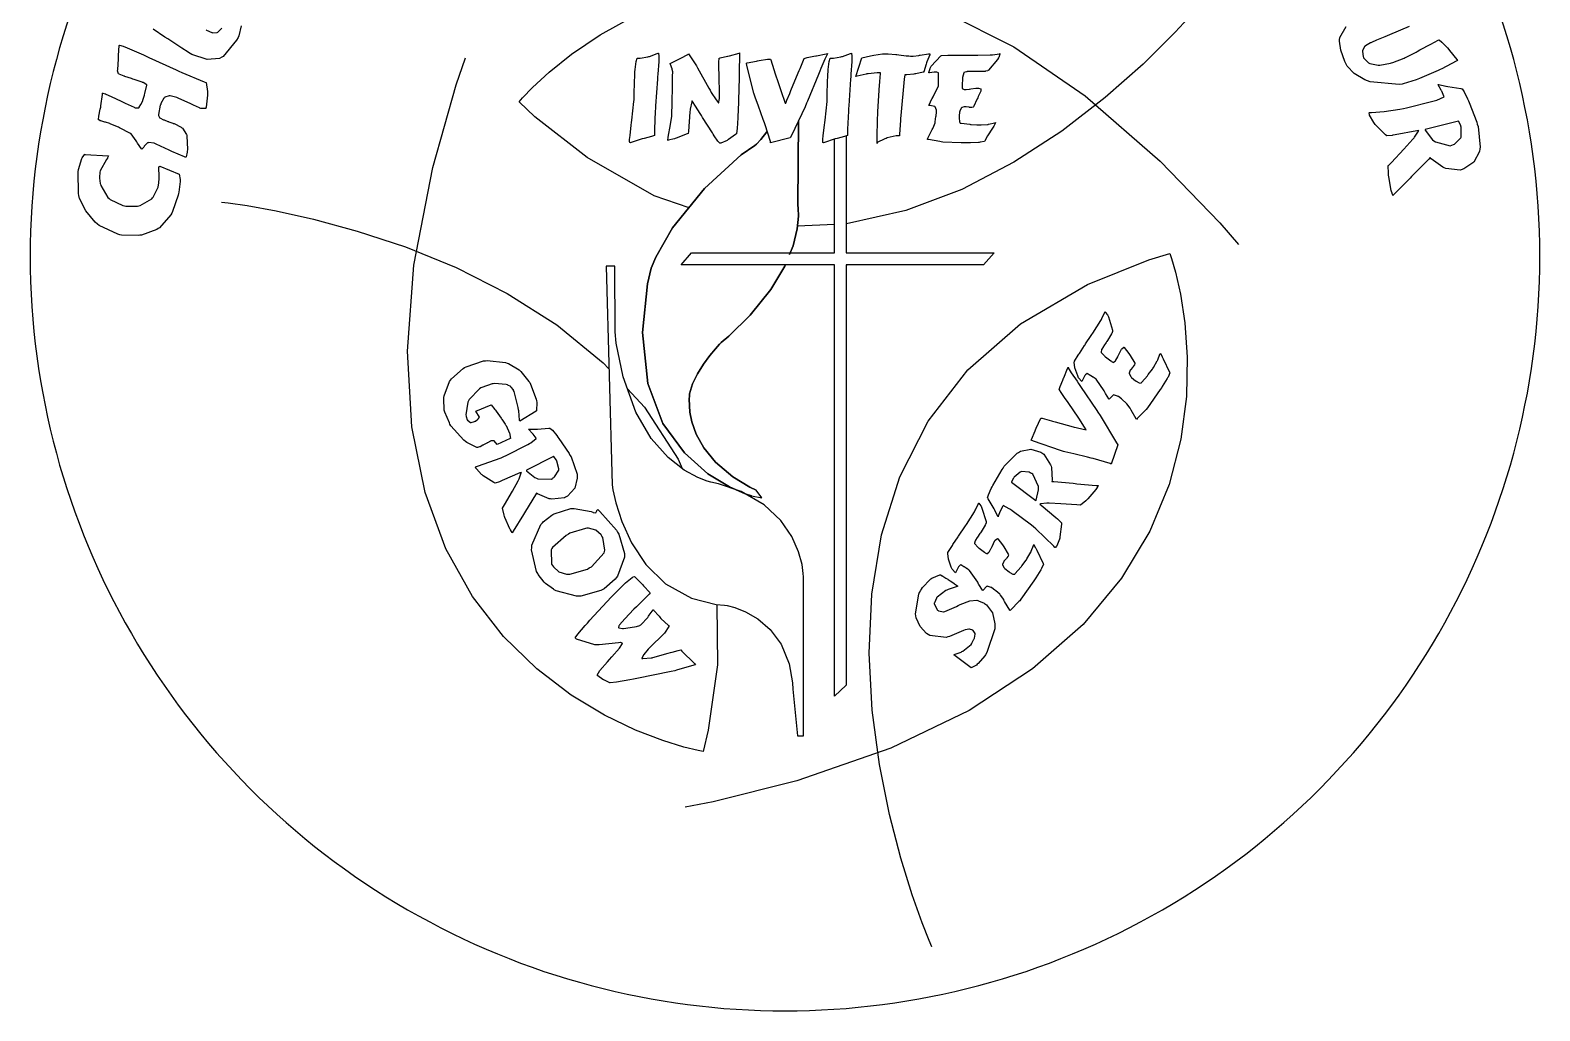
# Model space of a CAD drawing. Header units: millimetres. Extents: x 0.07 to 2.62, y 0.07 to 2.62.
# Drawn here: x 0.075 to 2.625, y 0.067 to 1.724 of the extents above; entities that cross this region are included whole.
import ezdxf

# ---------------------------------------------------------------- set-up
doc = ezdxf.new("R2010")
doc.units = ezdxf.units.MM

msp = doc.modelspace()

# ---------------------------------------------------------------- linework, layer by layer
msp.add_lwpolyline([(2.6249, 1.3417, 0.57735), (0.7122, 2.446, 0.57735), (0.7122, 0.2374, 0.57735)], format="xyb", close=True)
for points in [[(2.1121, 1.8406), (2.1121, 1.8406), (2.1052, 1.8315), (2.0852, 1.8063), (2.0529, 1.7682), (2.0091, 1.7206), (1.9547, 1.6668), (1.8906, 1.61), (1.8176, 1.5535), (1.7365, 1.5007), (1.6482, 1.4548), (1.5536, 1.4191), (1.4535, 1.3968), (1.4533, 1.3968)], [(1.1878, 1.4239), (1.1289, 1.444), (1.0154, 1.5086), (0.9273, 1.5774), (0.9007, 1.6031), (0.9007, 1.6031), (0.9064, 1.6096), (0.9233, 1.6272), (0.9511, 1.6528), (0.9892, 1.6834), (1.0374, 1.7162), (1.0952, 1.748), (1.1623, 1.776), (1.2382, 1.7971), (1.3225, 1.8084), (1.4149, 1.8069), (1.5149, 1.7895), (1.6221, 1.7535), (1.7363, 1.6956), (1.857, 1.613), (1.9837, 1.5027), (2.0846, 1.3983), (2.1161, 1.3616)], [(0.4309, 1.7313), (0.4273, 1.7143), (0.4257, 1.7114), (0.4233, 1.7071), (0.4003, 1.6795), (0.3981, 1.6783), (0.3946, 1.6764), (0.3734, 1.6746), (0.3479, 1.683), (0.3422, 1.6862), (0.3413, 1.6867), (0.3308, 1.6934), (0.312, 1.7058), (0.307, 1.7091), (0.302, 1.7124), (0.2823, 1.7257)], [(0.3717, 1.7244), (0.3727, 1.7239), (0.3812, 1.7201), (0.382, 1.7199), (0.3827, 1.7196), (0.3905, 1.7203), (0.3913, 1.7207), (0.3921, 1.7211), (0.3986, 1.7272)], [(2.4044, 1.73), (2.3709, 1.716), (2.3671, 1.7144), (2.3633, 1.7129), (2.3488, 1.7069), (2.3404, 1.7032), (2.3396, 1.7028), (2.3386, 1.7024), (2.3306, 1.6976), (2.33, 1.6971), (2.3294, 1.6967), (2.3254, 1.6899), (2.3253, 1.689), (2.3251, 1.6881), (2.3264, 1.6793), (2.3269, 1.6784), (2.3273, 1.6774), (2.3354, 1.6689), (2.3366, 1.6682), (2.3377, 1.6676), (2.3516, 1.6646), (2.3533, 1.6646), (2.3549, 1.6647), (2.3727, 1.668), (2.3746, 1.6686), (2.3765, 1.6692), (2.3957, 1.6768), (2.3977, 1.6777), (2.3991, 1.6784), (2.4158, 1.6871), (2.4178, 1.6881), (2.4223, 1.6906), (2.4408, 1.7005), (2.4531, 1.7069), (2.4546, 1.7076), (2.4548, 1.7078), (2.4595, 1.7038), (2.4688, 1.694), (2.4714, 1.6911), (2.4726, 1.6896), (2.4845, 1.6744), (2.4857, 1.6729), (2.4835, 1.6716), (2.4592, 1.6586), (2.4566, 1.6573), (2.4532, 1.6557), (2.4219, 1.6422), (2.419, 1.6411), (2.4162, 1.64), (2.3938, 1.6333), (2.3922, 1.633), (2.3873, 1.6321), (2.3385, 1.6365), (2.3337, 1.6383), (2.3291, 1.64), (2.311, 1.6505), (2.2993, 1.6634), (2.2978, 1.6663), (2.2957, 1.6708), (2.2886, 1.6902), (2.2864, 1.7055), (2.2867, 1.7079), (2.2872, 1.7119), (2.2979, 1.7302)], [(1.2347, 0.7531), (1.2355, 0.6515), (1.2201, 0.5408), (1.2113, 0.5048), (1.2113, 0.5048), (1.2028, 0.5065), (1.1791, 0.5123), (1.1431, 0.5235), (1.0974, 0.5411), (1.0449, 0.5663), (0.9883, 0.6003), (0.9305, 0.6443), (0.8741, 0.6994), (0.822, 0.7666), (0.777, 0.8473), (0.7417, 0.9425), (0.7191, 1.0534), (0.7119, 1.1812), (0.7228, 1.327), (0.7546, 1.492), (0.7942, 1.6317), (0.8101, 1.6773)], [(1.2929, 0.9371), (1.2929, 0.9371), (1.2825, 0.9405), (1.2557, 0.9522), (1.2192, 0.9744), (1.1797, 1.0094), (1.1436, 1.0594), (1.1178, 1.1266), (1.1089, 1.2132), (1.1172, 1.2951), (1.1235, 1.3215), (1.1235, 1.3215), (1.1316, 1.3406), (1.1597, 1.3897), (1.2135, 1.4566), (1.2757, 1.5131), (1.2986, 1.529), (1.2986, 1.529), (1.3014, 1.5316), (1.3089, 1.5395), (1.3193, 1.5522), (1.3197, 1.5529), (1.3193, 1.5522), (1.3089, 1.5395), (1.3014, 1.5316), (1.2986, 1.529), (1.2986, 1.529), (1.2757, 1.5131), (1.2135, 1.4566), (1.1597, 1.3897), (1.1316, 1.3406), (1.1235, 1.3215), (1.1235, 1.3215), (1.1172, 1.2951), (1.1089, 1.2132), (1.1178, 1.1266), (1.1436, 1.0594), (1.1797, 1.0094), (1.2192, 0.9744), (1.2557, 0.9522), (1.2825, 0.9405), (1.2929, 0.9371), (1.2929, 0.9371), (1.3104, 0.9338), (1.3008, 0.9466), (1.2905, 0.9515), (1.2615, 0.9693), (1.2326, 0.9936), (1.2125, 1.0181), (1.1997, 1.0413), (1.1924, 1.0619), (1.1892, 1.0783), (1.1884, 1.0892), (1.1885, 1.0931), (1.1885, 1.0931), (1.1877, 1.097), (1.1886, 1.1091), (1.1936, 1.1261), (1.202, 1.1432), (1.2123, 1.1596), (1.2229, 1.174), (1.2324, 1.1855), (1.2392, 1.1932), (1.2418, 1.1959), (1.2418, 1.1959), (1.2547, 1.2067), (1.2909, 1.2423), (1.326, 1.2856), (1.3493, 1.325), (1.3504, 1.3276), (1.3493, 1.325), (1.326, 1.2856), (1.2909, 1.2423), (1.2547, 1.2067), (1.2418, 1.1959), (1.2418, 1.1959), (1.2392, 1.1932), (1.2324, 1.1855), (1.2229, 1.174), (1.2123, 1.1596), (1.202, 1.1432), (1.1936, 1.1261), (1.1886, 1.1091), (1.1877, 1.097), (1.1885, 1.0931), (1.1885, 1.0931), (1.1884, 1.0892), (1.1892, 1.0783), (1.1924, 1.0619), (1.1997, 1.0413), (1.2125, 1.0181), (1.2326, 0.9936), (1.2615, 0.9693), (1.2905, 0.9515), (1.3008, 0.9466)], [(1.4556, 1.3271), (1.4533, 1.3272), (1.4533, 0.6169), (1.4335, 0.5986), (1.4335, 1.3277), (1.433, 1.3276), (1.1741, 1.3276), (1.1919, 1.3474), (1.433, 1.3474), (1.4335, 1.3474), (1.4335, 1.5398)], [(1.4533, 1.5453), (1.4533, 1.3474), (1.4537, 1.3474), (1.7029, 1.3474), (1.6851, 1.3276), (1.4536, 1.3272), (1.4533, 1.3272)], [(0.3978, 1.4334), (0.3978, 1.4334), (0.4091, 1.4321), (0.441, 1.4274), (0.4902, 1.4186), (0.5533, 1.4046), (0.6272, 1.3845), (0.7085, 1.3576), (0.794, 1.3228), (0.8803, 1.2792), (0.9644, 1.2259), (1.0428, 1.162), (1.0524, 1.1515)], [(1.4335, 1.3958), (1.3706, 1.3925)], [(1.5979, 0.1749), (1.5979, 0.1749), (1.5934, 0.1854), (1.5815, 0.2155), (1.5648, 0.2626), (1.5456, 0.3245), (1.5262, 0.3986), (1.5092, 0.4827), (1.497, 0.5745), (1.4919, 0.6713), (1.4964, 0.771), (1.5129, 0.8711), (1.5439, 0.9691), (1.5917, 1.0629), (1.6588, 1.1499), (1.7476, 1.2278), (1.8605, 1.2941), (1.9643, 1.3361), (2, 1.3465), (2, 1.3465), (2.0027, 1.3383), (2.0094, 1.3148), (2.0177, 1.2779), (2.025, 1.2294), (2.0293, 1.1712), (2.0278, 1.105), (2.0184, 1.0327), (1.9986, 0.9562), (1.9661, 0.8772), (1.9184, 0.7978), (1.8532, 0.7195), (1.7681, 0.6443), (1.6607, 0.574), (1.5287, 0.5105), (1.3695, 0.4555), (1.2285, 0.42), (1.181, 0.4109)], [(1.0834, 1.1178), (1.1122, 1.0866), (1.1695, 0.9987), (1.176, 0.9831)]]:
    msp.add_lwpolyline(points)
for points in [[(0.2252, 1.6984), (0.2252, 1.6985), (0.2314, 1.697), (0.2326, 1.6966), (0.2345, 1.6959), (0.2662, 1.6821), (0.2706, 1.6801), (0.2749, 1.6781), (0.3211, 1.657), (0.3259, 1.6547), (0.3308, 1.6525), (0.3685, 1.6365), (0.3712, 1.6355), (0.3716, 1.6354), (0.3739, 1.6201), (0.3739, 1.6172), (0.374, 1.6143), (0.3719, 1.5936), (0.3715, 1.5924), (0.3713, 1.5918), (0.3628, 1.5917), (0.3614, 1.5922), (0.3607, 1.5925), (0.3505, 1.5971), (0.3491, 1.5978), (0.346, 1.5994), (0.3248, 1.6092), (0.3237, 1.6095), (0.3224, 1.6101), (0.311, 1.6131), (0.3101, 1.6132), (0.3092, 1.6133), (0.3018, 1.6106), (0.3012, 1.6099), (0.3006, 1.6092), (0.2954, 1.5998), (0.295, 1.5986), (0.2944, 1.5971), (0.2912, 1.5817), (0.2912, 1.5801), (0.2911, 1.5797), (0.2929, 1.5762), (0.2933, 1.5759), (0.2936, 1.5757), (0.2997, 1.5727), (0.3006, 1.5723), (0.301, 1.5722), (0.3072, 1.5699), (0.3081, 1.5695), (0.309, 1.5692), (0.3158, 1.5667), (0.3163, 1.5665), (0.3178, 1.566), (0.3296, 1.5599), (0.3305, 1.5592), (0.3316, 1.5584), (0.3386, 1.5478), (0.339, 1.5465), (0.3393, 1.5453), (0.3401, 1.5223), (0.34, 1.519), (0.3397, 1.5181), (0.3379, 1.5097), (0.3377, 1.5089), (0.3355, 1.5097), (0.3137, 1.519), (0.3116, 1.52), (0.3094, 1.521), (0.2875, 1.5316), (0.2852, 1.5326), (0.284, 1.5331), (0.2744, 1.534), (0.2737, 1.5338), (0.273, 1.5335), (0.2674, 1.5282), (0.267, 1.5273), (0.2667, 1.5265), (0.2633, 1.523), (0.2631, 1.5231), (0.2627, 1.5232), (0.2559, 1.5333), (0.2549, 1.5351), (0.2538, 1.537), (0.2453, 1.5486), (0.2446, 1.549), (0.2428, 1.55), (0.2267, 1.5584), (0.2252, 1.5591), (0.2237, 1.5598), (0.2108, 1.5654), (0.2096, 1.5658), (0.2089, 1.5661), (0.2019, 1.5683), (0.2013, 1.5685), (0.2006, 1.5686), (0.1939, 1.5706), (0.1932, 1.5708), (0.1929, 1.571), (0.1903, 1.5725), (0.1901, 1.5727), (0.1899, 1.5729), (0.1905, 1.5784), (0.1929, 1.5905), (0.1937, 1.5938), (0.1941, 1.5959), (0.1965, 1.6151), (0.1965, 1.6169), (0.1964, 1.617), (0.197, 1.6174), (0.1971, 1.6174), (0.1974, 1.6175), (0.2015, 1.6166), (0.202, 1.6164), (0.2026, 1.6161), (0.2115, 1.612), (0.2283, 1.6038), (0.2329, 1.6016), (0.235, 1.6006), (0.25, 1.5937), (0.2509, 1.5934), (0.2519, 1.593), (0.2583, 1.593), (0.2586, 1.5933), (0.2588, 1.5937), (0.2616, 1.5982), (0.262, 1.5987), (0.2622, 1.5993), (0.2646, 1.6045), (0.2648, 1.605), (0.2651, 1.6059), (0.2675, 1.6139), (0.2677, 1.6147), (0.2682, 1.6172), (0.2716, 1.6313), (0.2717, 1.6316), (0.2718, 1.6318), (0.2656, 1.6353), (0.2643, 1.6358), (0.2636, 1.6361), (0.25, 1.6408), (0.2479, 1.6414), (0.2458, 1.6421), (0.2344, 1.6459), (0.2341, 1.646), (0.2331, 1.6464), (0.2251, 1.6498), (0.2246, 1.6501), (0.224, 1.6504), (0.2221, 1.6553), (0.2223, 1.656), (0.2224, 1.6567), (0.2236, 1.6753), (0.2237, 1.6783), (0.2237, 1.6814), (0.225, 1.6981)], [(1.1356, 1.6854), (1.1356, 1.6854), (1.136, 1.685), (1.136, 1.6848), (1.136, 1.6846), (1.1364, 1.6806), (1.1364, 1.6792), (1.1364, 1.6708), (1.1348, 1.6497), (1.1345, 1.6454), (1.1342, 1.6411), (1.1312, 1.5963), (1.1309, 1.5917), (1.1306, 1.587), (1.1292, 1.5567), (1.1292, 1.5465), (1.1292, 1.546), (1.124, 1.5444), (1.1119, 1.541), (1.1084, 1.5401), (1.1065, 1.5397), (1.09, 1.5344), (1.0886, 1.5337), (1.0885, 1.5337), (1.0876, 1.5339), (1.0876, 1.534), (1.0875, 1.5341), (1.0872, 1.536), (1.0872, 1.5366), (1.0872, 1.539), (1.088, 1.5459), (1.0901, 1.5632), (1.0906, 1.568), (1.0911, 1.5719), (1.0945, 1.6036), (1.0947, 1.6061), (1.0947, 1.6179), (1.096, 1.6495), (1.0963, 1.6534), (1.0965, 1.6573), (1.0981, 1.6708), (1.0999, 1.6767), (1.1005, 1.6767), (1.1053, 1.6767), (1.1179, 1.6789), (1.1195, 1.6793), (1.1206, 1.6796), (1.134, 1.6847)], [(1.273, 1.6855), (1.2729, 1.6826), (1.2724, 1.6535), (1.2724, 1.6506), (1.2722, 1.6441), (1.2705, 1.5859), (1.2703, 1.5808), (1.2701, 1.5757), (1.269, 1.5576), (1.2679, 1.5492), (1.2676, 1.5489), (1.2662, 1.5479), (1.2543, 1.5392), (1.2534, 1.5386), (1.2521, 1.5378), (1.2411, 1.533), (1.2402, 1.5329), (1.2399, 1.5329), (1.2364, 1.5366), (1.2302, 1.5456), (1.2285, 1.5481), (1.227, 1.5504), (1.2103, 1.5766), (1.2085, 1.5796), (1.2065, 1.5829), (1.1985, 1.5957), (1.1934, 1.6036), (1.1928, 1.6044), (1.1925, 1.6031), (1.1896, 1.5906), (1.1893, 1.5893), (1.189, 1.586), (1.1865, 1.5527), (1.1863, 1.5493), (1.1844, 1.5486), (1.1661, 1.5414), (1.1642, 1.5407), (1.1631, 1.5404), (1.1526, 1.5379), (1.1516, 1.5376), (1.1526, 1.5431), (1.1565, 1.5646), (1.1585, 1.5785), (1.1587, 1.5801), (1.1588, 1.5817), (1.1593, 1.6), (1.1595, 1.6303), (1.1595, 1.6404), (1.1595, 1.6422), (1.1596, 1.6471), (1.1597, 1.6475), (1.1597, 1.6479), (1.1601, 1.6518), (1.1601, 1.6521), (1.1601, 1.6536), (1.1593, 1.6574), (1.1591, 1.6579), (1.159, 1.6585), (1.1562, 1.6662), (1.1557, 1.6672), (1.1557, 1.6674), (1.1679, 1.6737), (1.1704, 1.6748), (1.1728, 1.6759), (1.1866, 1.6835), (1.1869, 1.6839), (1.2001, 1.6637), (1.2019, 1.6603), (1.2212, 1.6259), (1.2231, 1.6225), (1.2252, 1.6189), (1.2332, 1.6062), (1.2376, 1.6012), (1.238, 1.6013), (1.2381, 1.6013), (1.2387, 1.6069), (1.2388, 1.608), (1.2388, 1.6091), (1.239, 1.6148), (1.239, 1.6167), (1.239, 1.6234), (1.2386, 1.6402), (1.2386, 1.6433), (1.2385, 1.6464), (1.2382, 1.6625), (1.2382, 1.6678), (1.2382, 1.6701), (1.2386, 1.6767), (1.2388, 1.6767), (1.2404, 1.6771), (1.2524, 1.68), (1.2532, 1.6803), (1.256, 1.6809), (1.2724, 1.6853)], [(1.4217, 1.6846), (1.4213, 1.6839), (1.4171, 1.6749), (1.4105, 1.659), (1.4088, 1.6547), (1.4064, 1.649), (1.3877, 1.604), (1.3863, 1.6006), (1.3837, 1.5947), (1.3605, 1.5459), (1.3585, 1.5421), (1.3253, 1.5338), (1.325, 1.5356), (1.3164, 1.5638), (1.315, 1.5676), (1.3129, 1.5733), (1.3048, 1.5958), (1.2995, 1.6107), (1.2989, 1.6125), (1.2973, 1.6175), (1.2853, 1.6641), (1.2845, 1.6684), (1.286, 1.6688), (1.3015, 1.6718), (1.3031, 1.6721), (1.3062, 1.6727), (1.3203, 1.6752), (1.3251, 1.6752), (1.3256, 1.6736), (1.3307, 1.6577), (1.3313, 1.6561), (1.3327, 1.6517), (1.3386, 1.6339), (1.3427, 1.6218), (1.3432, 1.6202), (1.3443, 1.617), (1.3483, 1.6057), (1.3499, 1.6009), (1.3504, 1.6009), (1.351, 1.6009), (1.3529, 1.6057), (1.3577, 1.6169), (1.3591, 1.6201), (1.3598, 1.6219), (1.3722, 1.6519), (1.3739, 1.6561), (1.3752, 1.6593), (1.3798, 1.6706), (1.382, 1.6759), (1.3822, 1.6761), (1.3822, 1.6763), (1.3872, 1.6776), (1.3986, 1.68), (1.4019, 1.6807), (1.403, 1.6809), (1.4195, 1.6841)], [(1.4619, 1.6854), (1.4619, 1.6854), (1.4623, 1.685), (1.4623, 1.6848), (1.4623, 1.6846), (1.4627, 1.6806), (1.4627, 1.6792), (1.4627, 1.6708), (1.4612, 1.6497), (1.4609, 1.6454), (1.4605, 1.6411), (1.4575, 1.5963), (1.4572, 1.5917), (1.4569, 1.587), (1.4555, 1.5567), (1.4555, 1.5465), (1.4555, 1.546), (1.4503, 1.5444), (1.4381, 1.541), (1.4347, 1.5401), (1.4328, 1.5397), (1.4163, 1.5344), (1.4149, 1.5337), (1.4148, 1.5337), (1.4139, 1.5339), (1.4139, 1.534), (1.4138, 1.5341), (1.4135, 1.536), (1.4135, 1.5366), (1.4135, 1.539), (1.4143, 1.5459), (1.4164, 1.5632), (1.4169, 1.568), (1.4174, 1.5719), (1.4208, 1.6036), (1.421, 1.6061), (1.421, 1.6179), (1.4223, 1.6495), (1.4226, 1.6534), (1.4228, 1.6573), (1.4244, 1.6708), (1.4262, 1.6767), (1.4268, 1.6767), (1.4316, 1.6767), (1.4442, 1.6789), (1.4458, 1.6793), (1.4469, 1.6796), (1.4603, 1.6847)], [(1.5946, 1.683), (1.5942, 1.6825), (1.5895, 1.6707), (1.589, 1.6688), (1.5882, 1.6665), (1.5841, 1.6536), (1.5841, 1.6533), (1.5832, 1.6531), (1.5706, 1.6504), (1.5689, 1.6501), (1.5672, 1.6498), (1.5557, 1.6483), (1.5519, 1.6483), (1.5512, 1.6411), (1.5455, 1.5799), (1.5451, 1.5749), (1.5449, 1.5721), (1.5434, 1.5478), (1.5433, 1.5457), (1.5376, 1.5457), (1.5226, 1.5419), (1.5208, 1.5411), (1.5183, 1.5401), (1.5056, 1.5342), (1.5056, 1.5322), (1.5056, 1.5475), (1.5068, 1.5885), (1.507, 1.5932), (1.5071, 1.5956), (1.5095, 1.6313), (1.5099, 1.6361), (1.5099, 1.6374), (1.5108, 1.6508), (1.5109, 1.6521), (1.5052, 1.6521), (1.4901, 1.6504), (1.4881, 1.6501), (1.4868, 1.6499), (1.4714, 1.6464), (1.4695, 1.6459), (1.4796, 1.6773), (1.4796, 1.6775), (1.4941, 1.6808), (1.4969, 1.6813), (1.4997, 1.6818), (1.5143, 1.684), (1.5191, 1.684), (1.5241, 1.684), (1.5371, 1.683), (1.5389, 1.6828), (1.5421, 1.6825), (1.5547, 1.6806), (1.5589, 1.6806), (1.5591, 1.6806), (1.562, 1.6803), (1.563, 1.6803), (1.5665, 1.6803), (1.5756, 1.6813), (1.5769, 1.6815), (1.5782, 1.6817), (1.5919, 1.6838), (1.5933, 1.684), (1.5936, 1.684), (1.5945, 1.6839), (1.5946, 1.6839), (1.5946, 1.6838), (1.5946, 1.6831)], [(1.7126, 1.6843), (1.7125, 1.6837), (1.7107, 1.6781), (1.7106, 1.6775), (1.7087, 1.6746), (1.6938, 1.6564), (1.6926, 1.6556), (1.6924, 1.6555), (1.6886, 1.6545), (1.688, 1.6544), (1.6874, 1.6543), (1.682, 1.654), (1.6803, 1.654), (1.6716, 1.654), (1.663, 1.654), (1.6614, 1.654), (1.6573, 1.6539), (1.6567, 1.6538), (1.6562, 1.6538), (1.6521, 1.6523), (1.6519, 1.652), (1.6516, 1.6518), (1.6498, 1.644), (1.6496, 1.6426), (1.6494, 1.6414), (1.6488, 1.6321), (1.6488, 1.6291), (1.6488, 1.6258), (1.6488, 1.6255), (1.6526, 1.6239), (1.654, 1.6239), (1.6559, 1.6239), (1.661, 1.6244), (1.6616, 1.6244), (1.6638, 1.6248), (1.6724, 1.6262), (1.6753, 1.6262), (1.6765, 1.6262), (1.6803, 1.6248), (1.6803, 1.6243), (1.6803, 1.6207), (1.6762, 1.6117), (1.6754, 1.6097), (1.6745, 1.6077), (1.668, 1.5947), (1.6675, 1.594), (1.6674, 1.5939), (1.6655, 1.5932), (1.6649, 1.5932), (1.664, 1.5932), (1.6618, 1.5934), (1.6616, 1.5934), (1.6606, 1.5936), (1.6557, 1.5942), (1.6541, 1.5942), (1.6526, 1.5942), (1.6486, 1.5932), (1.6482, 1.593), (1.6478, 1.5928), (1.645, 1.5876), (1.6449, 1.5867), (1.6447, 1.5859), (1.6439, 1.5787), (1.6439, 1.5762), (1.6439, 1.5745), (1.6443, 1.57), (1.6444, 1.5695), (1.6445, 1.5691), (1.6455, 1.567), (1.6459, 1.567), (1.6475, 1.5667), (1.6618, 1.5649), (1.6631, 1.5647), (1.6644, 1.5646), (1.674, 1.564), (1.6772, 1.564), (1.6811, 1.564), (1.6919, 1.5647), (1.6929, 1.5648), (1.6937, 1.5649), (1.7042, 1.5674), (1.7054, 1.5677), (1.7051, 1.5672), (1.7025, 1.562), (1.7023, 1.5615), (1.7002, 1.5583), (1.6921, 1.5456), (1.6873, 1.5369), (1.6869, 1.5358), (1.6868, 1.5357), (1.6793, 1.5345), (1.6779, 1.5344), (1.6765, 1.5343), (1.6631, 1.5337), (1.6587, 1.5337), (1.6473, 1.5337), (1.6166, 1.535), (1.6133, 1.5352), (1.6114, 1.5356), (1.5921, 1.5392), (1.5902, 1.5395), (1.5905, 1.5404), (1.5982, 1.5559), (1.5996, 1.558), (1.6001, 1.5589), (1.6033, 1.5676), (1.6035, 1.5684), (1.6036, 1.5693), (1.6048, 1.5781), (1.6049, 1.5789), (1.605, 1.5798), (1.6055, 1.5851), (1.6055, 1.5869), (1.6055, 1.5889), (1.6033, 1.5945), (1.6029, 1.5948), (1.6024, 1.5951), (1.5951, 1.5965), (1.5927, 1.5965), (1.5932, 1.5976), (1.598, 1.6077), (1.5985, 1.6087), (1.6003, 1.6113), (1.6092, 1.6297), (1.6092, 1.6358), (1.6092, 1.6403), (1.6092, 1.6456), (1.6092, 1.6518), (1.6092, 1.6521), (1.606, 1.653), (1.6049, 1.653), (1.6018, 1.653), (1.5938, 1.652), (1.5925, 1.6518), (1.5927, 1.6525), (1.5948, 1.6593), (1.595, 1.66), (1.5969, 1.6631), (1.6128, 1.6808), (1.6141, 1.6812), (1.6142, 1.6813), (1.625, 1.6816), (1.6287, 1.6816), (1.6475, 1.6816), (1.6681, 1.6816), (1.6756, 1.6816), (1.6964, 1.6821), (1.6983, 1.6821), (1.7001, 1.6822), (1.7121, 1.684)], [(2.3768, 1.4446), (2.3767, 1.4449), (2.3756, 1.4478), (2.3755, 1.4481), (2.3754, 1.4485), (2.3746, 1.4511), (2.3745, 1.4513), (2.3739, 1.4533), (2.3697, 1.4763), (2.3694, 1.4789), (2.3692, 1.4815), (2.3689, 1.4951), (2.369, 1.4952), (2.3742, 1.5005), (2.3954, 1.523), (2.4105, 1.5397), (2.4126, 1.5422), (2.4132, 1.5432), (2.4198, 1.5533), (2.4205, 1.5542), (2.4172, 1.5537), (2.3808, 1.5472), (2.3768, 1.5464), (2.3752, 1.5461), (2.3665, 1.5452), (2.3663, 1.5453), (2.3641, 1.5471), (2.3468, 1.5647), (2.3454, 1.5665), (2.3444, 1.5679), (2.3374, 1.5804), (2.3371, 1.5814), (2.337, 1.5817), (2.3365, 1.5836), (2.3365, 1.5841), (2.3365, 1.5844), (2.337, 1.5851), (2.3372, 1.5851), (2.3407, 1.5851), (2.3621, 1.5866), (2.3885, 1.5907), (2.3945, 1.5918), (2.3995, 1.5928), (2.4444, 1.6038), (2.4484, 1.605), (2.4509, 1.6058), (2.4633, 1.6111), (2.4632, 1.6113), (2.4629, 1.6122), (2.4592, 1.6207), (2.4588, 1.6216), (2.4583, 1.6224), (2.4533, 1.6314), (2.4528, 1.6323), (2.4542, 1.632), (2.4659, 1.6294), (2.4668, 1.6292), (2.4696, 1.6286), (2.4916, 1.6252), (2.4932, 1.6251), (2.4936, 1.625), (2.4971, 1.6197), (2.5029, 1.608), (2.5044, 1.6048), (2.5058, 1.6015), (2.5183, 1.5687), (2.5193, 1.5654), (2.5205, 1.5614), (2.5243, 1.5262), (2.5238, 1.5232), (2.523, 1.5187), (2.5136, 1.501), (2.4968, 1.4894), (2.4923, 1.488), (2.4901, 1.4873), (2.4661, 1.4902), (2.4634, 1.4914), (2.4611, 1.4924), (2.4415, 1.5068), (2.4398, 1.5087), (2.4372, 1.5061), (2.4109, 1.4794), (2.4083, 1.4767), (2.4057, 1.4741), (2.3794, 1.4473)], [(1.3723, 1.5707), (1.3712, 1.4281), (1.3712, 1.4281), (1.3718, 1.4234), (1.3723, 1.4096), (1.3702, 1.388), (1.3634, 1.3595), (1.3574, 1.345), (1.3634, 1.3595), (1.3702, 1.388), (1.3723, 1.4096), (1.3718, 1.4234), (1.3712, 1.4281), (1.3712, 1.4281)], [(2.4793, 1.5307), (2.4809, 1.5315), (2.4914, 1.542), (2.4919, 1.5433), (2.4923, 1.5447), (2.4919, 1.5598), (2.4914, 1.5615), (2.4912, 1.5623), (2.4881, 1.5695), (2.4877, 1.5701), (2.431, 1.5563), (2.431, 1.5548), (2.4436, 1.5389), (2.446, 1.5371), (2.4487, 1.5351), (2.4737, 1.5287), (2.476, 1.5294), (2.4764, 1.5295), (2.4791, 1.5306)], [(0.2938, 1.4941), (0.3262, 1.4805), (0.3265, 1.4804), (0.3277, 1.4716), (0.3277, 1.4698), (0.3277, 1.4682), (0.3256, 1.45), (0.3252, 1.448), (0.3245, 1.4449), (0.3151, 1.4174), (0.3139, 1.415), (0.3123, 1.4121), (0.2929, 1.3901), (0.2906, 1.3886), (0.2883, 1.3872), (0.2626, 1.3778), (0.2598, 1.3773), (0.257, 1.3769), (0.2288, 1.3777), (0.226, 1.3783), (0.2224, 1.3791), (0.191, 1.394), (0.1884, 1.3963), (0.1843, 1.3997), (0.1683, 1.4185), (0.1581, 1.4397), (0.1569, 1.4443), (0.156, 1.4479), (0.1555, 1.4847), (0.1564, 1.4885), (0.1567, 1.4903), (0.1614, 1.5057), (0.162, 1.5069), (0.1625, 1.5081), (0.1668, 1.5142), (0.1671, 1.5141), (0.2068, 1.5118), (0.2066, 1.5115), (0.2054, 1.5081), (0.2052, 1.5077), (0.2035, 1.5057), (0.1929, 1.4861), (0.1925, 1.4842), (0.1923, 1.4833), (0.1915, 1.4753), (0.1916, 1.4746), (0.1916, 1.4738), (0.193, 1.4647), (0.1932, 1.4636), (0.1938, 1.4612), (0.206, 1.4413), (0.2079, 1.4397), (0.2097, 1.4381), (0.2313, 1.4274), (0.2338, 1.4269), (0.2359, 1.4264), (0.2559, 1.4266), (0.2579, 1.4271), (0.2603, 1.4277), (0.2799, 1.4388), (0.2814, 1.4404), (0.2825, 1.4418), (0.2905, 1.4586), (0.2909, 1.4605), (0.2911, 1.4617), (0.2924, 1.4723), (0.2924, 1.4758), (0.2923, 1.4772), (0.2921, 1.4913), (0.292, 1.4928), (0.2921, 1.4931), (0.2935, 1.4942)], [(1.0477, 1.3249), (1.0576, 0.9553), (1.0576, 0.9553), (1.059, 0.947), (1.064, 0.925), (1.0741, 0.8937), (1.0906, 0.8575), (1.1148, 0.8209), (1.1481, 0.7882), (1.1918, 0.7639), (1.2334, 0.7531), (1.2474, 0.7523), (1.2474, 0.7523), (1.2522, 0.7514), (1.265, 0.748), (1.283, 0.7409), (1.3039, 0.729), (1.3249, 0.7112), (1.3435, 0.6862), (1.357, 0.653), (1.3626, 0.6211), (1.3629, 0.6104), (1.3711, 0.5312), (1.3811, 0.5312), (1.3811, 0.8002), (1.3811, 0.8002), (1.3807, 0.8057), (1.3786, 0.8207), (1.3727, 0.8424), (1.3613, 0.8682), (1.3426, 0.8955), (1.3147, 0.9217), (1.2759, 0.9441), (1.2374, 0.9575), (1.2243, 0.9602), (1.2243, 0.9602), (1.2182, 0.9618), (1.2022, 0.9679), (1.1792, 0.9806), (1.1521, 1.0019), (1.1238, 1.0339), (1.0975, 1.0786), (1.0761, 1.1381), (1.0645, 1.1951), (1.0626, 1.2143), (1.0622, 1.325)], [(1.0477, 1.3249), (1.0576, 0.9553), (1.0576, 0.9553), (1.059, 0.947), (1.064, 0.925), (1.0741, 0.8937), (1.0906, 0.8575), (1.1148, 0.8209), (1.1481, 0.7882), (1.1918, 0.7639), (1.2334, 0.7531), (1.2474, 0.7523), (1.2474, 0.7523), (1.2522, 0.7514), (1.265, 0.748), (1.283, 0.7409), (1.3039, 0.729), (1.3249, 0.7112), (1.3435, 0.6862), (1.357, 0.653), (1.3626, 0.6211), (1.3629, 0.6104), (1.3711, 0.5312), (1.3811, 0.5312), (1.3811, 0.8002), (1.3811, 0.8002), (1.3807, 0.8057), (1.3786, 0.8207), (1.3727, 0.8424), (1.3613, 0.8682), (1.3426, 0.8955), (1.3147, 0.9217), (1.2759, 0.9441), (1.2374, 0.9575), (1.2243, 0.9602), (1.2243, 0.9602), (1.2182, 0.9618), (1.2022, 0.9679), (1.1792, 0.9806), (1.1521, 1.0019), (1.1238, 1.0339), (1.0975, 1.0786), (1.0761, 1.1381), (1.0645, 1.1951), (1.0626, 1.2143), (1.0622, 1.325)], [(1.4534, 1.3252)], [(1.8903, 1.2481), (1.8907, 1.2476), (1.8944, 1.2431), (1.8948, 1.2427), (1.8961, 1.2396), (1.9031, 1.217), (1.9032, 1.2156), (1.9032, 1.2145), (1.9019, 1.2116), (1.9016, 1.2111), (1.9014, 1.2106), (1.8981, 1.205), (1.8977, 1.2044), (1.8975, 1.2041), (1.8935, 1.198), (1.893, 1.1972), (1.8924, 1.1964), (1.8884, 1.1903), (1.8882, 1.19), (1.8879, 1.1896), (1.8852, 1.1851), (1.8849, 1.1846), (1.8846, 1.1842), (1.8836, 1.18), (1.8837, 1.1796), (1.8838, 1.1793), (1.8893, 1.1734), (1.8902, 1.1726), (1.8913, 1.1717), (1.9003, 1.1649), (1.9012, 1.1644), (1.9015, 1.1642), (1.9038, 1.1627), (1.9039, 1.1626), (1.9041, 1.1625), (1.9078, 1.1652), (1.9083, 1.1659), (1.9087, 1.1664), (1.9118, 1.172), (1.9121, 1.1726), (1.9131, 1.1746), (1.9181, 1.1849), (1.9182, 1.185), (1.9186, 1.1857), (1.9222, 1.1883), (1.9225, 1.1881), (1.9228, 1.1879), (1.9307, 1.1777), (1.932, 1.1759), (1.9331, 1.1741), (1.9405, 1.1614), (1.9408, 1.1607), (1.9408, 1.1606), (1.9401, 1.1583), (1.94, 1.158), (1.9398, 1.1577), (1.9381, 1.1556), (1.938, 1.1554), (1.9373, 1.1546), (1.9333, 1.1499), (1.9332, 1.1497), (1.9328, 1.1492), (1.931, 1.1444), (1.9309, 1.144), (1.9309, 1.1436), (1.9337, 1.1384), (1.9343, 1.1378), (1.9349, 1.1372), (1.9418, 1.1316), (1.9426, 1.1311), (1.9431, 1.1308), (1.948, 1.1281), (1.9484, 1.1279), (1.9488, 1.1278), (1.9513, 1.1276), (1.9514, 1.1278), (1.9524, 1.129), (1.9619, 1.1399), (1.9627, 1.1409), (1.9635, 1.1419), (1.9705, 1.1513), (1.9711, 1.1522), (1.972, 1.1537), (1.9787, 1.165), (1.9791, 1.1657), (1.9794, 1.1666), (1.9832, 1.1766), (1.9836, 1.1778), (1.9839, 1.1773), (1.9867, 1.1723), (1.987, 1.1718), (1.9885, 1.1683), (1.9992, 1.1458), (1.9999, 1.1447), (2, 1.1446), (1.9969, 1.1378), (1.9962, 1.1365), (1.9955, 1.1353), (1.9871, 1.1216), (1.9861, 1.1201), (1.9837, 1.1165), (1.9619, 1.0857), (1.9599, 1.083), (1.9585, 1.0817), (1.9449, 1.0676), (1.9436, 1.0662), (1.943, 1.0669), (1.9344, 1.0819), (1.9333, 1.0841), (1.9328, 1.0851), (1.9274, 1.0926), (1.9268, 1.0931), (1.9261, 1.0938), (1.9195, 1.0996), (1.9188, 1.1002), (1.9181, 1.1008), (1.9129, 1.1048), (1.9125, 1.1051), (1.9117, 1.1056), (1.9049, 1.1074), (1.9044, 1.1072), (1.9039, 1.107), (1.898, 1.1008), (1.8974, 1.0997), (1.8968, 1.1007), (1.8911, 1.1102), (1.8905, 1.1112), (1.8892, 1.1142), (1.8753, 1.1341), (1.8738, 1.1351), (1.8735, 1.1353), (1.8703, 1.1374), (1.87, 1.1376), (1.8696, 1.1378), (1.8659, 1.1403), (1.8655, 1.1405), (1.8604, 1.1439), (1.8602, 1.144), (1.8573, 1.1416), (1.857, 1.141), (1.8565, 1.1403), (1.8517, 1.1311), (1.8512, 1.13), (1.8507, 1.1305), (1.8461, 1.136), (1.8457, 1.1366), (1.8442, 1.14), (1.8393, 1.1535), (1.8382, 1.1629), (1.8386, 1.1642), (1.8386, 1.1643), (1.8449, 1.1747), (1.8462, 1.1766), (1.8471, 1.1778), (1.8557, 1.1909), (1.8566, 1.1923), (1.8575, 1.1937), (1.867, 1.208), (1.868, 1.2094), (1.8697, 1.2121), (1.8832, 1.2333), (1.8842, 1.2349), (1.8851, 1.2365), (1.8902, 1.2475)], [(0.8857, 1.0337), (0.8632, 1.0239), (0.8582, 1.0298), (0.858, 1.0301), (0.8534, 1.03), (0.8527, 1.0297), (0.852, 1.0294), (0.8469, 1.0268), (0.8466, 1.0266), (0.8458, 1.0261), (0.8403, 1.0229), (0.8399, 1.0227), (0.8393, 1.0224), (0.8347, 1.02), (0.8343, 1.0198), (0.8339, 1.0197), (0.8304, 1.0187), (0.8301, 1.0186), (0.8291, 1.0185), (0.8121, 1.0271), (0.8098, 1.0289), (0.8071, 1.0311), (0.7853, 1.0555), (0.7837, 1.0583), (0.7827, 1.0601), (0.775, 1.0783), (0.7746, 1.0801), (0.7741, 1.0819), (0.7731, 1.1013), (0.7734, 1.1033), (0.7737, 1.1061), (0.7831, 1.1302), (0.7846, 1.1323), (0.7861, 1.1345), (0.806, 1.1523), (0.8084, 1.1537), (0.8111, 1.1552), (0.8404, 1.1649), (0.8436, 1.1653), (0.8467, 1.1657), (0.8774, 1.1624), (0.8803, 1.1614), (0.8824, 1.1607), (0.9005, 1.1499), (0.9021, 1.1485), (0.9037, 1.147), (0.9172, 1.1302), (0.9184, 1.1283), (0.9198, 1.1258), (0.9296, 1.1002), (0.9301, 1.0976), (0.9305, 1.095), (0.93, 1.0804), (0.9294, 1.0801), (0.9015, 1.0633), (0.9014, 1.0647), (0.8998, 1.0807), (0.8996, 1.0824), (0.8992, 1.0862), (0.8921, 1.1135), (0.8912, 1.1152), (0.8908, 1.1159), (0.887, 1.1209), (0.8867, 1.1213), (0.8863, 1.1217), (0.8816, 1.1242), (0.8811, 1.1243), (0.8789, 1.1249), (0.8588, 1.1267), (0.8569, 1.1264), (0.8549, 1.1262), (0.8374, 1.1203), (0.8359, 1.1194), (0.8335, 1.118), (0.8161, 1.0998), (0.815, 1.0975), (0.8138, 1.0952), (0.8104, 1.0736), (0.811, 1.0716), (0.8111, 1.071), (0.813, 1.0657), (0.8132, 1.0653), (0.8136, 1.0646), (0.8183, 1.061), (0.8189, 1.061), (0.8194, 1.061), (0.8254, 1.0627), (0.8261, 1.063), (0.8266, 1.0633), (0.831, 1.0667), (0.8314, 1.0671), (0.8318, 1.0675), (0.8335, 1.0699), (0.8335, 1.07), (0.8275, 1.0803), (0.8534, 1.0905), (0.8535, 1.0906), (0.8596, 1.0831), (0.8606, 1.0815), (0.8616, 1.08), (0.8701, 1.068), (0.8708, 1.0671), (0.8714, 1.0663), (0.8772, 1.058), (0.8777, 1.0572), (0.8785, 1.0558), (0.8844, 1.0427), (0.8848, 1.0415), (0.8851, 1.0403), (0.8859, 1.0338)], [(1.8279, 1.1542), (1.8283, 1.1534), (1.8334, 1.1451), (1.8431, 1.1307), (1.8457, 1.1269), (1.8491, 1.1218), (1.8764, 1.0814), (1.8784, 1.0783), (1.8819, 1.0729), (1.9099, 1.0267), (1.912, 1.0229), (1.9005, 0.9906), (1.8988, 0.9914), (1.8706, 0.9998), (1.8667, 1.0007), (1.8608, 1.0021), (1.8375, 1.0077), (1.8222, 1.0116), (1.8203, 1.0121), (1.8153, 1.0135), (1.7698, 1.0291), (1.7657, 1.0308), (1.7663, 1.0323), (1.7723, 1.0469), (1.7729, 1.0483), (1.7742, 1.0513), (1.7822, 1.0681), (1.7824, 1.0684), (1.784, 1.068), (1.8002, 1.0635), (1.8018, 1.063), (1.8062, 1.0619), (1.8367, 1.0537), (1.8383, 1.0532), (1.8416, 1.0524), (1.8532, 1.0495), (1.8584, 1.0485), (1.8584, 1.0486), (1.8585, 1.0487), (1.8558, 1.0533), (1.8491, 1.0635), (1.8472, 1.0664), (1.8461, 1.068), (1.8279, 1.0949), (1.8253, 1.0986), (1.8233, 1.1015), (1.8164, 1.1116), (1.8132, 1.1163), (1.8131, 1.1165), (1.813, 1.1166), (1.8147, 1.1216), (1.819, 1.1325), (1.8203, 1.1356), (1.8206, 1.1366), (1.827, 1.1521)], [(0.889, 0.8746), (0.8888, 0.8748), (0.8873, 0.877), (0.8872, 0.8773), (0.887, 0.8776), (0.8858, 0.8797), (0.8857, 0.8798), (0.8848, 0.8814), (0.8766, 0.9002), (0.8759, 0.9023), (0.8751, 0.9045), (0.8722, 0.916), (0.8724, 0.9161), (0.8757, 0.9217), (0.8893, 0.945), (0.8988, 0.9623), (0.9002, 0.9648), (0.9005, 0.9658), (0.9041, 0.9757), (0.9045, 0.9766), (0.9017, 0.9756), (0.872, 0.9628), (0.8688, 0.9613), (0.8675, 0.9607), (0.8602, 0.9582), (0.8601, 0.9583), (0.8579, 0.9593), (0.8396, 0.9709), (0.8381, 0.9722), (0.8369, 0.9732), (0.8285, 0.9825), (0.828, 0.9833), (0.8278, 0.9836), (0.827, 0.9854), (0.827, 0.9855), (0.8269, 0.9857), (0.8272, 0.9864), (0.8274, 0.9864), (0.8303, 0.9871), (0.87, 1.0014), (0.8749, 1.0035), (0.8789, 1.0054), (0.915, 1.0237), (0.9181, 1.0255), (0.9201, 1.0267), (0.9296, 1.0337), (0.9295, 1.0338), (0.9291, 1.0345), (0.9243, 1.041), (0.9237, 1.0416), (0.9231, 1.0423), (0.9171, 1.0489), (0.9165, 1.0496), (0.9177, 1.0496), (0.9283, 1.0497), (0.929, 1.0497), (0.9315, 1.0498), (0.951, 1.0513), (0.9524, 1.0515), (0.9527, 1.0515), (0.9568, 1.0478), (0.9641, 1.039), (0.966, 1.0364), (0.9679, 1.0339), (0.985, 1.0084), (0.9865, 1.0058), (0.9884, 1.0027), (0.9985, 0.9734), (0.9987, 0.9707), (0.9989, 0.9668), (0.9944, 0.9498), (0.9823, 0.9366), (0.9788, 0.9345), (0.9771, 0.9335), (0.956, 0.9312), (0.9535, 0.9317), (0.9514, 0.9321), (0.9318, 0.9405), (0.93, 0.9417), (0.9283, 0.9389), (0.9111, 0.911), (0.9094, 0.9082), (0.9077, 0.9055), (0.8907, 0.8774)], [(0.9594, 0.9682), (0.9606, 0.9692), (0.9675, 0.9803), (0.9676, 0.9815), (0.9677, 0.9828), (0.9644, 0.9956), (0.9636, 0.997), (0.9632, 0.9976), (0.9592, 1.0032), (0.9587, 1.0036), (0.913, 0.9805), (0.9133, 0.9793), (0.9272, 0.9681), (0.9297, 0.9671), (0.9323, 0.9659), (0.955, 0.9654), (0.9568, 0.9665), (0.9571, 0.9666), (0.9592, 0.9681)], [(1.8789, 0.9543), (1.8787, 0.9541), (1.8774, 0.9517), (1.8772, 0.9515), (1.8771, 0.9513), (1.8758, 0.9492), (1.8757, 0.9491), (1.8747, 0.9476), (1.8614, 0.9319), (1.8598, 0.9303), (1.8581, 0.9287), (1.8491, 0.921), (1.849, 0.921), (1.8425, 0.9216), (1.8155, 0.9235), (1.7958, 0.9245), (1.793, 0.9245), (1.7919, 0.9243), (1.7815, 0.9232), (1.7805, 0.9231), (1.7826, 0.9212), (1.8072, 0.9002), (1.81, 0.8979), (1.8111, 0.897), (1.8166, 0.8916), (1.8166, 0.8913), (1.8166, 0.889), (1.8143, 0.8674), (1.8138, 0.8655), (1.8134, 0.864), (1.8088, 0.8524), (1.8083, 0.8516), (1.8081, 0.8514), (1.8068, 0.8497), (1.8068, 0.8496), (1.8066, 0.8496), (1.8058, 0.8495), (1.8057, 0.8496), (1.8038, 0.852), (1.7736, 0.8812), (1.7695, 0.8847), (1.766, 0.8875), (1.7336, 0.9118), (1.7306, 0.9138), (1.7286, 0.9151), (1.7183, 0.9205), (1.7181, 0.9203), (1.7177, 0.9197), (1.714, 0.9124), (1.7136, 0.9117), (1.7133, 0.9109), (1.7101, 0.9026), (1.7098, 0.9016), (1.7092, 0.9028), (1.7044, 0.9121), (1.7041, 0.9128), (1.7029, 0.9151), (1.6929, 0.9319), (1.6922, 0.933), (1.692, 0.9334), (1.6935, 0.9387), (1.6982, 0.9491), (1.6997, 0.9519), (1.7011, 0.9547), (1.7164, 0.9814), (1.7181, 0.9838), (1.7201, 0.9869), (1.7419, 1.0089), (1.7442, 1.0103), (1.7476, 1.0122), (1.7648, 1.0157), (1.782, 1.0107), (1.7855, 1.0084), (1.7871, 1.0074), (1.7985, 0.9895), (1.7992, 0.987), (1.7997, 0.9849), (1.8009, 0.9636), (1.8006, 0.9614), (1.8038, 0.9611), (1.8364, 0.9581), (1.8397, 0.9578), (1.8429, 0.9575), (1.8756, 0.9546)], [(1.7638, 0.9761), (1.7624, 0.9768), (1.7494, 0.9781), (1.7482, 0.9776), (1.747, 0.9772), (1.737, 0.9685), (1.7361, 0.9672), (1.7357, 0.9666), (1.7325, 0.9605), (1.7323, 0.9599), (1.7733, 0.9291), (1.7742, 0.9299), (1.7781, 0.9473), (1.7779, 0.9499), (1.7778, 0.9529), (1.7682, 0.9734), (1.7665, 0.9746), (1.7662, 0.9748), (1.764, 0.976)], [(1.6767, 0.9248), (1.6771, 0.9243), (1.6808, 0.9198), (1.6812, 0.9193), (1.6825, 0.9163), (1.6895, 0.8937), (1.6896, 0.8923), (1.6896, 0.8912), (1.6883, 0.8883), (1.6881, 0.8878), (1.6878, 0.8873), (1.6845, 0.8817), (1.6841, 0.8811), (1.6838, 0.8808), (1.6799, 0.8747), (1.6794, 0.8739), (1.6788, 0.8731), (1.6748, 0.8671), (1.6746, 0.8667), (1.6743, 0.8663), (1.6716, 0.8618), (1.6713, 0.8613), (1.671, 0.8608), (1.67, 0.8567), (1.6701, 0.8563), (1.6702, 0.856), (1.6756, 0.8501), (1.6767, 0.8493), (1.6777, 0.8484), (1.6867, 0.8416), (1.6875, 0.8411), (1.6879, 0.8409), (1.6902, 0.8394), (1.6903, 0.8393), (1.6906, 0.8391), (1.6942, 0.8419), (1.6947, 0.8426), (1.6951, 0.8431), (1.6982, 0.8487), (1.6985, 0.8493), (1.6995, 0.8513), (1.7045, 0.8616), (1.7045, 0.8617), (1.705, 0.8623), (1.7086, 0.8649), (1.7088, 0.8648), (1.7092, 0.8645), (1.7171, 0.8543), (1.7183, 0.8525), (1.7195, 0.8508), (1.7269, 0.8381), (1.7271, 0.8374), (1.7272, 0.8373), (1.7265, 0.835), (1.7263, 0.8347), (1.7262, 0.8344), (1.7245, 0.8322), (1.7244, 0.8321), (1.7237, 0.8313), (1.7197, 0.8266), (1.7196, 0.8264), (1.7192, 0.8259), (1.7173, 0.8211), (1.7173, 0.8207), (1.7173, 0.8203), (1.7201, 0.8151), (1.7207, 0.8145), (1.7213, 0.8139), (1.7282, 0.8083), (1.729, 0.8078), (1.7295, 0.8075), (1.7344, 0.8048), (1.7348, 0.8046), (1.7352, 0.8045), (1.7377, 0.8043), (1.7378, 0.8045), (1.7388, 0.8057), (1.7483, 0.8166), (1.7492, 0.8176), (1.7499, 0.8186), (1.7569, 0.828), (1.7575, 0.8289), (1.7585, 0.8304), (1.7651, 0.8416), (1.7655, 0.8424), (1.7658, 0.8433), (1.7696, 0.8533), (1.77, 0.8545), (1.7702, 0.854), (1.7731, 0.849), (1.7735, 0.8485), (1.7749, 0.845), (1.7857, 0.8224), (1.7864, 0.8214), (1.7864, 0.8213), (1.7833, 0.8144), (1.7826, 0.8132), (1.7819, 0.8119), (1.7735, 0.7983), (1.7725, 0.7968), (1.7702, 0.7932), (1.7483, 0.7624), (1.7463, 0.7597), (1.7449, 0.7584), (1.7313, 0.7443), (1.73, 0.7429), (1.7294, 0.7436), (1.7208, 0.7586), (1.7197, 0.7609), (1.7192, 0.7618), (1.7138, 0.7693), (1.7132, 0.7698), (1.7125, 0.7705), (1.7059, 0.7763), (1.7052, 0.7769), (1.7045, 0.7774), (1.6993, 0.7815), (1.6989, 0.7818), (1.698, 0.7823), (1.6913, 0.7841), (1.6908, 0.7839), (1.6903, 0.7837), (1.6845, 0.7774), (1.6838, 0.7764), (1.6832, 0.7774), (1.6774, 0.7869), (1.6769, 0.7879), (1.6756, 0.7909), (1.6617, 0.8108), (1.6602, 0.8118), (1.6599, 0.812), (1.6567, 0.814), (1.6564, 0.8143), (1.656, 0.8145), (1.6523, 0.817), (1.6519, 0.8172), (1.6468, 0.8206), (1.6466, 0.8207), (1.6438, 0.8183), (1.6434, 0.8177), (1.6429, 0.817), (1.6381, 0.8079), (1.6376, 0.8067), (1.6371, 0.8072), (1.6325, 0.8127), (1.6321, 0.8133), (1.6305, 0.8166), (1.6257, 0.8302), (1.6246, 0.8396), (1.625, 0.8409), (1.625, 0.841), (1.6314, 0.8514), (1.6327, 0.8533), (1.6334, 0.8545), (1.6421, 0.8676), (1.6431, 0.869), (1.6439, 0.8704), (1.6533, 0.8847), (1.6544, 0.8861), (1.6561, 0.8888), (1.6696, 0.91), (1.6705, 0.9116), (1.6715, 0.9132), (1.6766, 0.9242)], [(1.0644, 0.7984), (1.0629, 0.7964), (1.0441, 0.7798), (1.0418, 0.7785), (1.0387, 0.7767), (1.005, 0.7675), (1.0014, 0.7675), (0.9977, 0.7675), (0.9631, 0.7765), (0.9599, 0.7783), (0.9584, 0.7791), (0.9454, 0.789), (0.9442, 0.7901), (0.943, 0.7913), (0.933, 0.8042), (0.9322, 0.8055), (0.9302, 0.809), (0.9215, 0.8455), (0.9218, 0.8493), (0.9221, 0.8534), (0.9373, 0.8885), (0.94, 0.8914), (0.9412, 0.8928), (0.9556, 0.9042), (0.9573, 0.9052), (0.9598, 0.9066), (0.9877, 0.9153), (0.9907, 0.9155), (0.9937, 0.9158), (1.0222, 0.9105), (1.0249, 0.9091), (1.0255, 0.9089), (1.0299, 0.9082), (1.0301, 0.9084), (1.0303, 0.9085), (1.0319, 0.9116), (1.032, 0.9121), (1.0321, 0.9123), (1.0333, 0.9136), (1.0335, 0.9137), (1.0371, 0.9106), (1.0651, 0.8788), (1.067, 0.8755), (1.0689, 0.8722), (1.0786, 0.8397), (1.0786, 0.8365), (1.0785, 0.8332), (1.0667, 0.8013)], [(1.0191, 0.8151), (1.0226, 0.8172), (1.044, 0.8404), (1.0447, 0.843), (1.0453, 0.8451), (1.0418, 0.8664), (1.0405, 0.8686), (1.0391, 0.871), (1.03, 0.8789), (1.0179, 0.8822), (1.015, 0.8821), (1.0125, 0.882), (0.9865, 0.8738), (0.9838, 0.8722), (0.9803, 0.8702), (0.9571, 0.8499), (0.956, 0.8478), (0.9547, 0.8456), (0.9555, 0.8217), (0.957, 0.8191), (0.9584, 0.8168), (0.9678, 0.8085), (0.9806, 0.8047), (0.9837, 0.8046), (0.9865, 0.8046), (1.016, 0.8133)], [(1.1988, 0.6513), (1.1959, 0.6505), (1.1666, 0.6423), (1.1637, 0.6414), (1.1575, 0.6401), (1.0993, 0.6282), (1.0939, 0.6272), (1.0876, 0.626), (1.0649, 0.6222), (1.0542, 0.621), (1.0539, 0.6211), (1.0526, 0.6217), (1.0434, 0.6259), (1.0429, 0.6261), (1.0418, 0.6266), (1.0335, 0.6327), (1.0329, 0.6334), (1.0324, 0.6339), (1.0368, 0.6417), (1.0497, 0.6565), (1.0535, 0.6606), (1.0574, 0.6646), (1.0704, 0.6795), (1.0751, 0.6874), (1.0748, 0.688), (1.0746, 0.6882), (1.0722, 0.689), (1.0718, 0.6889), (1.0685, 0.6886), (1.0356, 0.6852), (1.0323, 0.6849), (1.0285, 0.6849), (0.9976, 0.6947), (0.9953, 0.6967), (0.9952, 0.6968), (1, 0.7034), (1.0123, 0.7178), (1.0159, 0.7219), (1.0201, 0.7266), (1.0563, 0.7658), (1.0593, 0.7689), (1.0636, 0.7733), (1.0803, 0.7897), (1.0913, 0.7989), (1.0927, 0.7997), (1.093, 0.7999), (1.0954, 0.8007), (1.0955, 0.8006), (1.0963, 0.8001), (1.1079, 0.7883), (1.1094, 0.7865), (1.1109, 0.7848), (1.1215, 0.7735), (1.1221, 0.773), (1.1202, 0.771), (1.1007, 0.7513), (1.0988, 0.7493), (1.0946, 0.7452), (1.079, 0.7292), (1.0702, 0.719), (1.0694, 0.7178), (1.0692, 0.7175), (1.0685, 0.7145), (1.0687, 0.7143), (1.0688, 0.714), (1.0753, 0.7128), (1.0764, 0.7128), (1.0769, 0.7129), (1.0953, 0.7155), (1.0985, 0.7159), (1.099, 0.716), (1.1044, 0.718), (1.105, 0.7183), (1.1061, 0.719), (1.1179, 0.7316), (1.1192, 0.7334), (1.1203, 0.7353), (1.1272, 0.7441), (1.1274, 0.7441), (1.1277, 0.7439), (1.1369, 0.7336), (1.1384, 0.7317), (1.1399, 0.7298), (1.153, 0.7177), (1.1541, 0.7172), (1.1533, 0.7161), (1.1459, 0.705), (1.1452, 0.7039), (1.1431, 0.7019), (1.123, 0.6822), (1.121, 0.6802), (1.1187, 0.678), (1.111, 0.6688), (1.1079, 0.6628), (1.108, 0.6621), (1.1094, 0.6622), (1.1236, 0.6632), (1.1251, 0.6632), (1.1266, 0.6636), (1.1526, 0.6709), (1.1563, 0.672), (1.1591, 0.6728), (1.1692, 0.6758), (1.1736, 0.6769), (1.1736, 0.6768), (1.1757, 0.6747), (1.1967, 0.6534)], [(1.6419, 0.7843), (1.6405, 0.7839), (1.6251, 0.7785), (1.6234, 0.7778), (1.6213, 0.7769), (1.6068, 0.7659), (1.6059, 0.7646), (1.6054, 0.764), (1.6021, 0.7562), (1.602, 0.7553), (1.6018, 0.7542), (1.6071, 0.7439), (1.6084, 0.743), (1.6092, 0.7424), (1.6175, 0.7409), (1.6183, 0.7411), (1.6197, 0.7416), (1.6395, 0.7502), (1.642, 0.7514), (1.6459, 0.7533), (1.6621, 0.7594), (1.6739, 0.7606), (1.6756, 0.76), (1.6767, 0.7597), (1.6861, 0.7553), (1.6869, 0.7548), (1.6899, 0.7528), (1.7003, 0.7393), (1.7045, 0.7208), (1.7044, 0.7163), (1.7043, 0.7122), (1.6909, 0.6721), (1.6884, 0.6682), (1.6874, 0.6667), (1.6758, 0.6535), (1.6744, 0.6522), (1.673, 0.651), (1.6644, 0.6461), (1.6641, 0.6464), (1.6348, 0.6685), (1.6357, 0.6687), (1.6472, 0.673), (1.6487, 0.6736), (1.6504, 0.6743), (1.6641, 0.6859), (1.6651, 0.6875), (1.6654, 0.688), (1.669, 0.6946), (1.6694, 0.6954), (1.6697, 0.6962), (1.6711, 0.7033), (1.671, 0.7038), (1.6709, 0.7045), (1.6678, 0.7092), (1.6673, 0.7095), (1.6668, 0.7098), (1.6614, 0.7114), (1.6608, 0.7114), (1.6602, 0.7115), (1.6545, 0.7107), (1.6539, 0.7104), (1.6515, 0.7095), (1.6274, 0.6994), (1.625, 0.6984), (1.6219, 0.6975), (1.5942, 0.701), (1.5917, 0.7027), (1.5888, 0.7045), (1.5779, 0.7163), (1.5716, 0.731), (1.571, 0.7344), (1.5704, 0.7376), (1.5756, 0.7706), (1.5772, 0.774), (1.5773, 0.7742), (1.5787, 0.7771), (1.579, 0.7774), (1.5791, 0.7777), (1.5807, 0.78), (1.5808, 0.7802), (1.5818, 0.7818), (1.5947, 0.7954), (1.5962, 0.7965), (1.5977, 0.7976), (1.6114, 0.8034), (1.6126, 0.8034), (1.6127, 0.8035), (1.6154, 0.8019), (1.616, 0.8016), (1.6164, 0.8013), (1.6217, 0.7979), (1.6223, 0.7975), (1.6225, 0.7974), (1.6247, 0.7959), (1.6249, 0.7958), (1.6251, 0.7957), (1.6269, 0.7944), (1.6271, 0.7943), (1.6273, 0.7942), (1.629, 0.7931), (1.6291, 0.793), (1.6297, 0.7926), (1.6353, 0.7888), (1.6359, 0.7884), (1.6363, 0.7881), (1.6414, 0.7847)]]:
    msp.add_lwpolyline(points, close=True)

doc.saveas('drawing.dxf')
